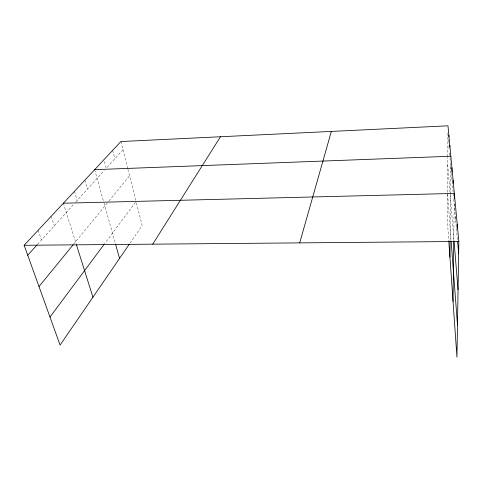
<?xml version="1.0" encoding="UTF-8"?>
<svg xmlns="http://www.w3.org/2000/svg" width="483" height="483" viewBox="0 0 483 483"><rect width="100%" height="100%" fill="white"/><g stroke="black" fill="none" stroke-linecap="round" stroke-linejoin="round"><path stroke-width="0.36" stroke-dasharray="2.42 1.81" d="M447.542 193.731L447.373 220.628L448.785 240.757M447.554 192.246L447.777 157.325M447.783 156.583L447.928 133.012M449.764 152.984L449.745 155.242L449.54 153.026M450.09 240.782L450.76 164.842M453.766 240.377L454.201 204.231M455.572 219.27L455.608 216.312M129.987 243.191L142.147 225.464L136.073 201.514M103.7 244.953L135.632 202.105M73.633 244.181L108.506 201.538M108.959 200.976L129.553 175.794M37.559 244.356L73.73 204.285M75.71 202.093L104.286 170.433M122.954 149.754L106.2 168.313L103.887 159.758M38.151 230.27L41.49 240.003M51.192 216.281L54.313 225.796M63.37 203.216L76.205 244.024M74.442 191.34L77.195 200.445M84.851 180.177L87.447 189.088M94.644 169.666L103.851 202.474M104.05 203.18L115.298 243.275M112.611 150.394L114.809 158.774M120.871 141.537L127.717 168.561M127.904 169.285L135.892 200.801M448.327 139.653L448.598 142.648M448.936 146.373L449.208 149.332M450.011 158.183L450.416 162.596M450.482 163.332L451.019 169.225M451.351 172.908L453.422 195.675M453.748 199.244L457.522 240.685M447.729 164.709L453.972 240.299M447.596 194.468L451.194 241.971"/><path stroke-width="0.72" d="M448.858 136.798L448.87 135.325M449.812 146.959L449.824 145.449M449.945 257.288L450.084 241.536M451.877 172.19L451.919 167.788M453.054 183.16L453.084 180.153M453.036 301.368L453.76 241.126M454.274 198.471L454.334 193.429L63.37 203.216M457.16 228.423L457.22 224.154M129.148 244.41L60.079 345.085L24.15 245.286L120.871 141.537L447.976 125.815L458.85 241.494L456.954 357.185L448.834 241.476M299.702 242.883L331.344 131.424M152.731 244.163L220.471 136.755M49.984 317.035L103.7 244.953M39.002 286.534L73.162 244.76M27.736 255.241L37.07 244.899M94.644 169.666L450.838 156.244M24.15 245.286L458.85 241.494M76.435 244.742L92.935 297.196M115.503 243.993L119.549 258.405M457.588 241.422L458.657 253.195M454.032 241.017L458.059 289.728M451.194 241.971L457.479 325.017"/></g></svg>
